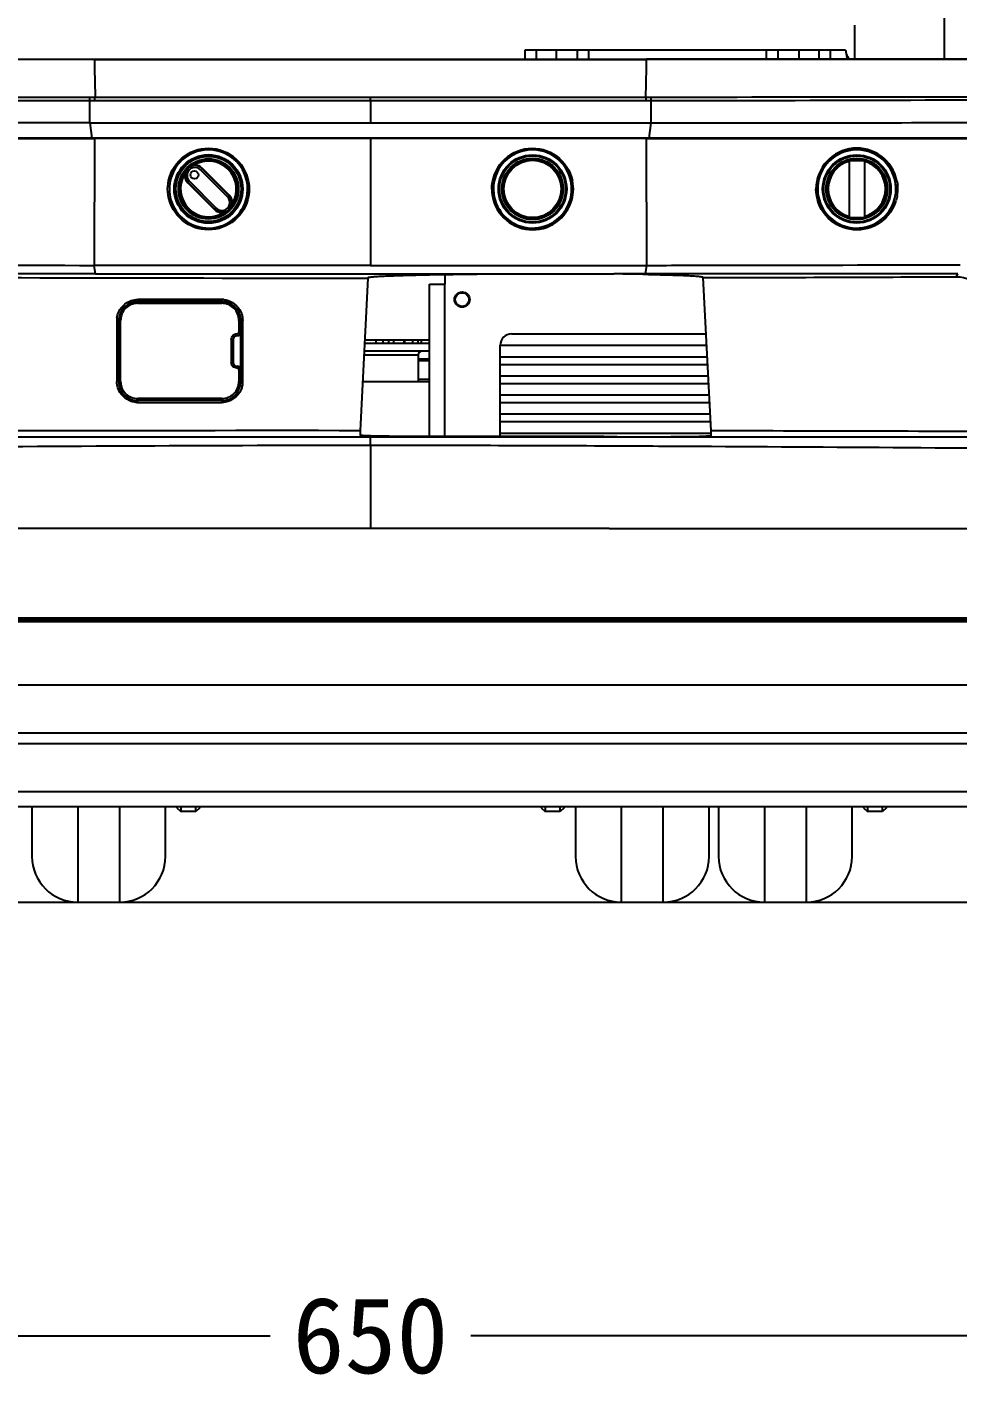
# Model space of a CAD drawing. Header units: millimetres. Extents: x 0 to 5940, y 0 to 4200.
# Drawn here: x 2614.7 to 2858.6, y 2844 to 3200.3 of the extents above; entities that cross this region are included whole.
import ezdxf

# ---------------------------------------------------------------- set-up
doc = ezdxf.new("R2010")
doc.units = ezdxf.units.MM
doc.header["$LTSCALE"] = 32.67
doc.header["$PDMODE"] = 3
doc.header["$PDSIZE"] = 8
doc.layers.get('0').update_dxf_attribs({"linetype": 'CONTINUOUS'})
doc.layers.get('Defpoints').update_dxf_attribs({"linetype": 'CONTINUOUS'})
doc.layers.add('00_COMPONENTS', color=7, linetype='CONTINUOUS')
doc.styles.get("Standard").update_dxf_attribs({"font": 'simfang.ttf'})
doc.dimstyles.get("Standard").update_dxf_attribs({"dimtxt": 3, "dimasz": 3, "dimexe": 2.5, "dimexo": 0.5, "dimtad": 1, "dimdsep": 46, "dimtxsty": 'Standard', "dimblk": '_FILLED', "dimblk1": '_FILLED', "dimblk2": '_FILLED', "dimcen": 0.09, "dimclrt": 3, "dimazin": 2, "dimtol": 1, "dimtp": 0.01, "dimtm": 0.01, "dimtfac": 1, "dimtofl": 0, "dimtmove": 0, "dimatfit": 3, "dimldrblk": '_FILLED', "dimfxl": 1, "dimtolj": 1, "dimarcsym": 0})

# ---------------------------------------------------------------- blocks, each defined once
blk = doc.blocks.new('_FILLED')
at = {"color": 0, "linetype": 'ByBlock'}
blk.add_solid([(0, 0), (-1, 0.167), (-1, -0.167)], dxfattribs=at)
blk = doc.blocks.new('*D2')
at = {"color": 4, "lineweight": -2, "transparency": 16777216}
for p, q in [((2379.88, 2973.34), (2379.88, 2854.65)), ((3029.48, 2973.34), (3029.48, 2854.65)), ((2399.88, 2857.15), (2678.34, 2857.15)), ((3009.48, 2857.15), (2731.02, 2857.15))]:
    blk.add_line(p, q, dxfattribs=at)
at = {"layer": 'Defpoints', "color": 0, "transparency": 16777216}
for p in [(2379.88, 2973.84), (3029.48, 2973.84), (3029.48, 2857.15)]:
    blk.add_point(p, dxfattribs=at)
at = {"color": 4, "lineweight": -2, "transparency": 16777216, "xscale": 20, "yscale": 20, "zscale": 20, "rotation": 180}
blk.add_blockref('_FILLED', (2379.88, 2857.15), dxfattribs=at)
at = {"color": 4, "lineweight": -2, "transparency": 16777216, "xscale": 20, "yscale": 20, "zscale": 20}
blk.add_blockref('_FILLED', (3029.48, 2857.15), dxfattribs=at)
at = {"color": 3, "transparency": 16777216, "insert": (2704.68, 2857.15), "char_height": 20, "width": 79.0476, "attachment_point": 5}
blk.add_mtext('\\A1;650', dxfattribs=at)
blk = doc.blocks.new('*D8')
at = {"color": 4, "lineweight": -2, "transparency": 16777216}
for p, q in [((2405.18, 3220.75), (3108.87, 3220.75)), ((3106.37, 3200.75), (3106.37, 3106.42)), ((3106.37, 2990.84), (3106.37, 3085.17)), ((2405.18, 2970.84), (3108.87, 2970.84))]:
    blk.add_line(p, q, dxfattribs=at)
at = {"layer": 'Defpoints', "color": 0, "transparency": 16777216}
for p in [(2404.68, 3220.75), (2404.68, 2970.84), (3106.37, 2970.84)]:
    blk.add_point(p, dxfattribs=at)
at = {"color": 4, "lineweight": -2, "transparency": 16777216, "xscale": 20, "yscale": 20, "zscale": 20}
for p, rotation in [((3106.37, 3220.75), 90), ((3106.37, 2970.84), 270)]:
    blk.add_blockref('_FILLED', p, dxfattribs=dict(at, rotation=rotation))
at = {"color": 3, "transparency": 16777216, "insert": (3106.37, 3095.79), "char_height": 20, "attachment_point": 5}
blk.add_mtext('\\A1;250', dxfattribs=at)

msp = doc.modelspace()

# ---------------------------------------------------------------- linework, layer by layer
at = {"color": 7}
for p, q in [((2396.78874, 3027.83622), (3012.57885, 3027.83622)), ((2393.18379, 2999.83622), (3016.18379, 2999.83622)), ((2966.7052, 2995.83622), (2442.66238, 2995.83622)), ((2615.93379, 2995.83622), (2615.93379, 2982.83625)), ((2650.93379, 2982.83649), (2650.93379, 2995.84015)), ((2653.93379, 2995.83622), (2653.93379, 2995.58631)), ((2653.93379, 2995.58622), (2654.93379, 2994.58622)), ((2654.93379, 2995.83622), (2654.93379, 2994.58622)), ((2658.93379, 2994.58622), (2654.93379, 2994.58622)), ((2658.93379, 2994.58622), (2658.93379, 2995.83622)), ((2659.93379, 2995.58622), (2658.93379, 2994.58622)), ((2659.93379, 2995.58628), (2659.93379, 2995.83622)), ((2749.43379, 2995.83622), (2749.43379, 2995.58631)), ((2749.43379, 2995.58622), (2750.43379, 2994.58622)), ((2750.43379, 2995.83622), (2750.43379, 2994.58622)), ((2754.43379, 2994.58622), (2750.43379, 2994.58622)), ((2754.43379, 2994.58622), (2754.43379, 2995.83622)), ((2755.43379, 2995.58622), (2754.43379, 2994.58622)), ((2755.43379, 2995.58628), (2755.43379, 2995.83622)), ((2758.43379, 2995.83622), (2758.43379, 2982.83625)), ((2793.43379, 2982.83649), (2793.43379, 2995.83622)), ((2795.93379, 2995.83622), (2795.93379, 2982.83625)), ((2830.93379, 2982.83649), (2830.93379, 2995.83622)), ((2833.93379, 2995.83622), (2833.93379, 2995.58631)), ((2833.93379, 2995.58622), (2834.93379, 2994.58622)), ((2834.93379, 2995.83622), (2834.93379, 2994.58622)), ((2838.93379, 2994.58622), (2834.93379, 2994.58622)), ((2838.93379, 2994.58622), (2838.93379, 2995.83622)), ((2839.93379, 2995.58622), (2838.93379, 2994.58622)), ((2839.93379, 2995.58628), (2839.93379, 2995.83622)), ((2627.93379, 2970.83622), (2638.93379, 2970.83622)), ((2770.43379, 2970.83622), (2781.43379, 2970.83622)), ((2807.93379, 2970.83622), (2818.93379, 2970.83622))]:
    msp.add_line(p, q, dxfattribs=at)
at = {"color": 4}
for p, q in [((2387.71416, 3015.20464), (3021.65343, 3015.20464)), ((2387.71416, 3012.4678), (3021.65343, 3012.4678)), ((2627.93379, 2995.83622), (2627.93379, 2970.83622)), ((2638.93379, 2970.83622), (2638.93379, 2995.83622)), ((2770.43379, 2995.83622), (2770.43379, 2970.83622)), ((2781.43379, 2970.83622), (2781.43379, 2995.83622)), ((2807.93379, 2995.83622), (2807.93379, 2970.83622)), ((2818.93379, 2970.83622), (2818.93379, 2995.83622))]:
    msp.add_line(p, q, dxfattribs=at)
at = {"color": 7}
for centre, start, end in [((2627.93379, 2982.83622), 180, 270), ((2638.93379, 2982.83622), 270, 0), ((2770.43379, 2982.83622), 180, 270), ((2781.43379, 2982.83622), 270, 0), ((2807.93379, 2982.83622), 180, 270), ((2818.93379, 2982.83622), 270, 0)]:
    msp.add_arc(centre, 12, start, end, dxfattribs=at)
at = {"layer": '00_COMPONENTS', "color": 40}
msp.add_line((2855.11153, 3191.83582), (2855.11153, 3203.75153), dxfattribs=at)
at = {"layer": '00_COMPONENTS', "color": 7}
for p, q in [((2831.68379, 3191.83582), (2831.68379, 3200.75153)), ((2398.47083, 3191.83582), (2632.35741, 3191.83582)), ((2745.18379, 3194.33622), (2829.18379, 3194.33622)), ((2745.18379, 3191.83582), (2745.18379, 3194.33622)), ((2758.86399, 3194.33622), (2758.86399, 3191.83582)), ((3011.03301, 3191.83614), (2777.01011, 3191.83582)), ((2811.5036, 3191.83582), (2811.5036, 3194.33622)), ((2825.18379, 3194.33622), (2825.18379, 3191.83582)), ((2829.18379, 3194.33622), (2829.65801, 3191.83582)), ((2631.11183, 3175.14825), (2704.68392, 3175.14631)), ((2704.68393, 3175.14632), (2778.25602, 3175.14826)), ((2632.33591, 3171.09854), (2704.68392, 3171.12008)), ((2704.68406, 3171.12006), (2777.03213, 3171.09851)), ((2777.03213, 3171.09851), (2777.30396, 3171.09841)), ((2801.97364, 3171.16998), (2777.76314, 3171.17644)), ((2802.49051, 3171.16981), (2801.97368, 3171.16995)), ((2824.21675, 3171.16073), (2802.49029, 3171.16981)), ((2839.54792, 3171.15147), (2824.21675, 3171.16073)), ((2847.10068, 3171.14587), (2839.54792, 3171.15147)), ((2869.83737, 3171.12418), (2847.10068, 3171.14587)), ((2660.58254, 3163.27674), (2667.65364, 3156.2057)), ((2830.15866, 3165.33203), (2830.1586, 3150.33203)), ((2830.15866, 3165.33203), (2834.15866, 3165.33201)), ((2834.15866, 3165.33201), (2834.1586, 3150.33201)), ((2663.83528, 3152.38731), (2656.76418, 3159.45835)), ((2830.1586, 3150.33203), (2834.1586, 3150.33201)), ((2632.59648, 3135.55423), (2550.72765, 3135.54867)), ((2704.6838, 3137.80497), (2632.26245, 3137.8066)), ((2632.59648, 3135.55423), (2716.58447, 3135.55386)), ((2704.68403, 3137.80506), (2777.10537, 3137.80695)), ((2716.58447, 3135.55386), (2734.90251, 3135.55301)), ((2724.18379, 3135.41283), (2724.18379, 3132.83622)), ((2734.90251, 3135.55301), (2768.50887, 3135.55312)), ((2780.83295, 3135.554), (2768.50887, 3135.55312)), ((2777.5463, 3135.4202), (2778.41557, 3135.40357)), ((2778.41557, 3135.40357), (2779.25929, 3135.3864)), ((2858.64019, 3135.54867), (2780.83295, 3135.554)), ((2704.02526, 3134.47073), (2701.93357, 3094.46005)), ((2704.04836, 3134.60664), (2704.02526, 3134.47073)), ((2720.18379, 3132.83622), (2724.18379, 3132.83622)), ((2720.18379, 3092.96259), (2720.18379, 3132.83622)), ((2791.81918, 3134.57948), (2791.79547, 3134.72643)), ((2791.81912, 3134.58046), (2793.91976, 3094.39848)), ((2665.68377, 3128.33622), (2643.68377, 3128.33622)), ((2638.68377, 3123.33622), (2638.68377, 3107.33622)), ((2670.68377, 3107.33622), (2670.68377, 3123.33622)), ((2668.68377, 3118.33622), (2668.68377, 3112.33622)), ((2720.18379, 3117.28622), (2703.12688, 3117.28622)), ((2703.17916, 3118.28622), (2720.18379, 3118.28622)), ((2706.15391, 3117.28622), (2706.15391, 3118.28622)), ((2710.75927, 3117.28622), (2710.75927, 3118.28622)), ((2713.53683, 3117.28622), (2713.53683, 3118.28622)), ((2718.01952, 3117.28622), (2718.01952, 3118.28622)), ((2741.68379, 3119.83622), (2792.58992, 3119.83622)), ((2720.18379, 3115.28622), (2703.02233, 3115.28622)), ((2717.18379, 3114.28622), (2717.18379, 3107.33622)), ((2738.68379, 3116.83622), (2792.74676, 3116.83622)), ((2738.68379, 3092.94374), (2738.68379, 3116.83622)), ((2738.68379, 3113.83622), (2792.90359, 3113.83622)), ((2717.18379, 3113.33622), (2720.18379, 3113.33622)), ((2717.18379, 3112.83622), (2720.18379, 3112.83622)), ((2738.68379, 3111.83622), (2793.00815, 3111.83622)), ((2702.60672, 3107.33622), (2720.18379, 3107.33622)), ((2720.18379, 3107.83622), (2717.18379, 3107.83622)), ((2738.68379, 3108.83622), (2793.16498, 3108.83622)), ((2738.68379, 3106.83622), (2793.26954, 3106.83622)), ((2738.68379, 3103.83622), (2793.42637, 3103.83622)), ((2665.68377, 3102.33622), (2643.68377, 3102.33622)), ((2738.68379, 3101.83622), (2793.53093, 3101.83622)), ((2738.68379, 3098.83622), (2793.68776, 3098.83622)), ((2738.68379, 3096.83622), (2793.79232, 3096.83622)), ((2701.93357, 3094.46005), (2701.96566, 3093.28728)), ((2738.68379, 3093.83622), (2793.90706, 3093.83622)), ((2769.36611, 3092.807), (2783.39906, 3092.81028)), ((2783.39906, 3092.81028), (2793.89902, 3092.81314)), ((2793.91976, 3094.39848), (2793.8922, 3093.13945)), ((2704.68392, 3090.5753), (2701.80781, 3090.57407)), ((2767.23431, 3068.84097), (2459.80801, 3068.84292)), ((2673.14883, 3068.84237), (2620.49153, 3068.84032)), ((2767.23431, 3068.84097), (2949.55995, 3068.84296)), ((2767.23431, 3068.84097), (2869.89406, 3068.83592)), ((3027.91361, 3044.83622), (2381.45398, 3044.83622)), ((2673.33294, 3045.33376), (2383.34093, 3045.33432)), ((2673.04569, 3045.33376), (2673.33294, 3044.83622)), ((3024.85444, 3045.33433), (2673.33294, 3045.33376)), ((2711.91343, 3045.33376), (2712.10628, 3044.83622)), ((2724.68379, 3045.33376), (2724.68379, 3044.83622)), ((2760.18379, 3044.83622), (2760.18379, 3045.33377)), ((2790.18379, 3045.33379), (2790.18379, 3044.83622)), ((2808.18351, 3044.83622), (2808.18351, 3045.3338)), ((2828.18351, 3045.33381), (2828.18351, 3044.83622)), ((3014.27635, 2995.83622), (2395.09124, 2995.83622))]:
    msp.add_line(p, q, dxfattribs=at)
at = {"layer": '00_COMPONENTS', "color": 4}
for p, q in [((2632.3373, 3191.8108), (2604.94567, 3191.80695)), ((2632.33849, 3191.81282), (2777.0291, 3191.81282)), ((2632.35741, 3191.83582), (2777.01011, 3191.83582)), ((2748.18379, 3191.83582), (2748.18379, 3194.33622)), ((2753.36399, 3194.33622), (2753.36399, 3191.83582)), ((2761.86399, 3194.33622), (2761.86399, 3191.83582)), ((2805.87082, 3191.80665), (2777.03025, 3191.81076)), ((2808.5036, 3191.83582), (2808.5036, 3194.33622)), ((2936.18379, 3191.76199), (2811.15373, 3191.80571)), ((2817.0036, 3194.33622), (2817.0036, 3191.83582)), ((2822.18379, 3194.33622), (2822.18379, 3191.83582)), ((2632.51388, 3181.84), (2631.19841, 3181.84024)), ((2704.68393, 3180.91414), (2704.68387, 3181.82828)), ((2778.16945, 3181.84024), (2776.85361, 3181.83999)), ((2631.1104, 3175.14224), (2631.12628, 3180.93398)), ((2704.68393, 3180.91409), (2631.12479, 3180.93398)), ((2778.24306, 3180.93398), (2704.68392, 3180.91315)), ((2704.68392, 3180.91315), (2704.68393, 3175.14632)), ((2778.25602, 3175.14826), (2778.24306, 3180.93367)), ((2631.11175, 3175.14165), (2631.60551, 3171.17639)), ((2777.76273, 3171.17641), (2778.25623, 3175.14351)), ((2632.33561, 3171.09859), (2632.26246, 3137.80653)), ((2704.68406, 3171.12003), (2704.68403, 3137.80506)), ((2777.10537, 3137.80695), (2777.03223, 3171.09859)), ((2660.15118, 3162.84537), (2660.58254, 3163.27674)), ((2652.18033, 3159.95097), (2652.16364, 3159.95449)), ((2656.76418, 3159.45835), (2657.19555, 3159.88971)), ((2657.19558, 3159.88968), (2664.26655, 3152.81877)), ((2667.22228, 3155.77433), (2660.15118, 3162.84537)), ((2667.57578, 3156.12783), (2660.50468, 3163.19887)), ((2757.2039, 3159.95449), (2757.18722, 3159.95097)), ((2842.19153, 3159.95188), (2842.18722, 3159.95097)), ((2656.84205, 3159.53621), (2663.91315, 3152.46517)), ((2667.65364, 3156.2057), (2667.22228, 3155.77433)), ((2652.57135, 3154.31963), (2652.57854, 3154.32225)), ((2664.26664, 3152.81867), (2663.83528, 3152.38731)), ((2756.789, 3154.32225), (2756.79619, 3154.31963)), ((2841.789, 3154.32225), (2841.79184, 3154.32122)), ((2632.59653, 3135.55403), (2632.26241, 3137.80668)), ((2776.77131, 3135.55403), (2777.10532, 3137.80686)), ((2858.26881, 3134.81695), (2858.64019, 3135.54867)), ((2724.18379, 3092.95955), (2724.18379, 3132.83622)), ((2643.68062, 3127.86279), (2665.68735, 3127.86279)), ((2643.68377, 3127.86279), (2643.68377, 3128.86279)), ((2665.68377, 3128.86279), (2643.68377, 3128.86279)), ((2665.68377, 3128.86279), (2665.68377, 3127.86279)), ((2638.18377, 3123.36279), (2638.18377, 3107.36279)), ((2639.18377, 3107.36593), (2639.18377, 3123.35914)), ((2670.18377, 3123.35966), (2670.18377, 3120.36279)), ((2671.18377, 3107.36279), (2671.18377, 3123.36279)), ((2668.18377, 3118.36229), (2668.18377, 3112.3633)), ((2669.68377, 3119.33622), (2669.68377, 3119.86289)), ((2706.18379, 3117.28622), (2706.18379, 3118.28622)), ((2707.92392, 3118.28622), (2707.92392, 3117.28622)), ((2709.4229, 3118.28622), (2709.4229, 3117.28622)), ((2713.63803, 3117.28622), (2713.63803, 3118.28622)), ((2715.68235, 3118.28622), (2715.68235, 3117.28622)), ((2717.07918, 3118.28622), (2717.07918, 3117.28622)), ((2717.18379, 3114.28622), (2702.97005, 3114.28622)), ((2669.68377, 3111.33622), (2669.68377, 3110.86283)), ((2670.18377, 3110.36268), (2670.18377, 3107.36645)), ((2665.68694, 3102.86279), (2643.6802, 3102.86279)), ((2643.68377, 3101.86279), (2643.68377, 3102.86279)), ((2665.68377, 3102.86279), (2665.68377, 3101.86279)), ((2643.68377, 3101.86279), (2665.68377, 3101.86279)), ((2704.68294, 3090.57732), (2704.68392, 3092.79978)), ((2704.68325, 3092.79974), (2704.68606, 3093.07221)), ((2704.68394, 3090.57497), (2704.68393, 3068.85626)), ((3028.41343, 3044.34931), (2380.95415, 3044.34931)), ((2692.3778, 3044.83622), (2692.27686, 3045.33376)), ((2696.4023, 3044.83622), (2696.30143, 3045.33376)), ((2696.4023, 3044.83622), (2696.30144, 3045.33376)), ((2708.75682, 3045.33376), (2708.94967, 3044.83622)), ((2808.68351, 3044.83622), (2808.68351, 3045.3338)), ((2827.68351, 3045.33381), (2827.68351, 3044.83622))]:
    msp.add_line(p, q, dxfattribs=at)
for points in [[(2632.33624, 3191.80697), (2648.56731, 3191.81066), (2664.76949, 3191.81295), (2680.9401, 3191.81429)], [(2680.9401, 3191.81429), (2729.23024, 3191.81529), (2745.1993, 3191.81437), (2761.09805, 3191.81254), (2777.03047, 3191.80932)], [(2868.24816, 3191.7901), (2863.92251, 3191.79167), (2859.72645, 3191.79313), (2855.163, 3191.79462), (2850.0134, 3191.79622), (2844.49807, 3191.79786), (2838.78153, 3191.79944), (2832.96335, 3191.80096), (2826.9483, 3191.80242), (2805.87006, 3191.8067)]]:
    msp.add_lwpolyline(points, dxfattribs=at)
at = {"layer": '00_COMPONENTS', "color": 7}
for points in [[(2620.49153, 3068.84032), (2603.55913, 3068.83896), (2587.24589, 3068.83719), (2571.32691, 3068.83641), (2555.26548, 3068.83642), (2538.69841, 3068.83671), (2521.9889, 3068.83682), (2505.68982, 3068.83663), (2489.98546, 3068.83706), (2474.69152, 3068.83892), (2459.80801, 3068.84292)], [(2767.23431, 3068.84097), (2747.61323, 3068.84335), (2728.38503, 3068.84371), (2709.54971, 3068.84289), (2673.14883, 3068.84237)]]:
    msp.add_lwpolyline(points, dxfattribs=at)
for centre, radius in [((2662.20891, 3157.83202), 9), ((2662.20891, 3157.83202), 8.85), ((2662.20891, 3157.83202), 8.53844), ((2662.20891, 3157.83202), 7.9), ((2662.20891, 3157.83202), 7.7), ((2747.15863, 3157.83202), 8.95), ((2747.15863, 3157.83202), 8.8732), ((2747.15863, 3157.83202), 8.66756), ((2747.15863, 3157.83202), 8.05), ((2747.15863, 3157.83202), 7.85), ((2747.15863, 3157.83202), 7.75), ((2747.15863, 3157.83202), 7.71684), ((2747.15863, 3157.83202), 7.51332), ((2832.15863, 3157.83202), 8.95), ((2832.15863, 3157.83202), 8.8732), ((2832.15863, 3157.83202), 8.66756), ((2832.15863, 3157.83202), 8.05), ((2832.15863, 3157.83202), 7.85), ((2658.53194, 3161.50896), 1.05), ((2728.68379, 3128.83622), 2.00006), ((2728.68379, 3128.83622), 1.89999), ((2728.68379, 3128.83622), 1.8)]:
    msp.add_circle(centre, radius, dxfattribs=at)
for centre, radius, start, end in [((2827.23379, 3191.03622), 3, 15.4645708, 43.2112921), ((2662.20891, 3157.83202), 10.25, 200.0241592, 168.069406), ((2747.15863, 3157.83202), 10.25, 11.9305938, 339.975841), ((2832.15863, 3157.83202), 10.25, 11.9305937, 339.9758415), ((2658.67336, 3161.36754), 2.7, 45.0002306, 225.0002305), ((2832.15863, 3157.83202), 7.75, 104.9327339, 255.0668112), ((2832.15863, 3157.83202), 7.71684, 105.0251512, 254.9743877), ((2832.15863, 3157.83202), 7.51332, 105.4431881, 254.5561988), ((2832.15863, 3157.83202), 7.75, 75.4625144, 104.5375671), ((2832.15863, 3157.83202), 7.71684, 76.3874297, 103.6121092), ((2832.15863, 3157.83202), 7.51332, 86.7631497, 93.2321564), ((2832.15863, 3157.83202), 7.75, 284.9327219, 75.0668232), ((2832.15863, 3157.83202), 7.71684, 285.0251406, 74.9743983), ((2832.15863, 3157.83202), 7.51332, 285.4431773, 74.5562096), ((2665.74446, 3154.2965), 2.7, 225.0002307, 45.0002305), ((2832.95044, 3157.77901), 9.47811, 348.877941, 353.863563), ((2833.00219, 3157.77832), 9.42659, 353.8340885, 3.4341768), ((2832.15863, 3157.83202), 7.75, 255.4625144, 284.5375671), ((2832.15863, 3157.83202), 7.71684, 256.3874297, 283.6121092), ((2832.15863, 3157.83202), 7.51332, 266.7631497, 273.2321564), ((2695.65886, 33645.60529), 30511.13361, 269.728497489, 270.01571116), ((2758.83077, 2096.45152), 1039.13778, 89.06802165, 89.34090355), ((2762.12388, 2303.23891), 832.32419, 88.93828629, 89.06314792), ((2732.73362, 29098.01501), 25963.50178, 270.130388928, 270.277037019), ((2643.68377, 3123.33622), 5, 90, 174.4372419), ((2665.68377, 3123.33622), 5, 5.5630302, 90), ((2643.68377, 3123.33622), 5, 174.4372419, 179.9999987), ((2665.68377, 3123.33622), 5, 0, 5.5630302), ((2669.68377, 3118.33622), 1, 89.999999, 180), ((2669.68377, 3120.33622), 1, 270.0000011, 0), ((2741.68379, 3116.83622), 3, 90, 180), ((2718.18379, 3114.28622), 1, 90, 180), ((2669.68377, 3112.33622), 1, 179.999998, 269.9999999), ((2669.68377, 3110.33622), 1, 0, 90.0000001), ((2643.68377, 3107.33622), 5, 180, 185.5630295), ((2643.68377, 3107.33622), 5, 185.5630295, 264.4510803), ((2665.68377, 3107.33622), 5, 270.0000021, 0), ((2643.68377, 3107.33622), 5, 264.4510803, 269.9999995), ((2678.00638, -33268.47988), 36362.94235, 89.962299235, 90.23577386), ((2705.42931, -20400.7739), 23493.74081, 89.844072278, 89.98284599), ((2763.5632, -22997.80887), 26092.225, 89.74212983, 89.933340169), ((2727.18379, 3045.83622), 2, 194.5547542, 210.0017579), ((2728.68379, 3046.83622), 2.00006, 228.8368278, 311.1631926), ((2728.68379, 3046.83622), 1.89999, 232.2857394, 307.7142798), ((2728.68379, 3046.83622), 1.8, 236.7669428, 303.2330774), ((2833.68379, 3046.83622), 3.75, 203.6396093, 212.2570053), ((2835.68293, 3045.83622), 1, 270, 330)]:
    msp.add_arc(centre, radius, start, end, dxfattribs=at)
at = {"layer": '00_COMPONENTS', "color": 4}
for centre, radius, start, end in [((2662.22871, 3157.85733), 10.27871, 122.9951453, 128.8349181), ((2658.67336, 3161.36754), 2.58988, 45.0002306, 225.0002306), ((2658.67336, 3161.36754), 2.08997, 45.0003902, 225.0013732), ((2662.20891, 3157.83202), 7.30004, 328.4428109, 121.5577134), ((2747.12057, 3157.82955), 10.31187, 51.1651262, 56.9992469), ((2662.20891, 3157.83202), 7.30001, 148.4430729, 301.5576077), ((2833.1041, 3157.76754), 9.81708, 350.2129391, 1.6249836), ((2832.62732, 3157.74904), 10.2942, 1.6526502, 5.3104502), ((2665.74446, 3154.2965), 2.58988, 225.0002306, 45.0002305), ((2665.74446, 3154.2965), 2.08996, 224.9964736, 45.0002303), ((2830.5717, 3158.42597), 12.43608, 340.007058, 343.1154095), ((2662.25622, 3157.81773), 10.24461, 303.3234196, 306.5293959), ((2747.14128, 3157.86122), 10.29714, 233.3898929, 236.6516631), ((2665.61765, 3122.8431), 6.02006, 83.7448598, 89.3706923), ((2644.21544, 3123.2955), 6.03204, 173.7381094, 179.3607484), ((2665.15217, 3107.43009), 6.03198, 353.738107, 359.360783), ((2643.74989, 3107.88249), 6.02006, 263.7448592, 269.3706906)]:
    msp.add_arc(centre, radius, start, end, dxfattribs=at)
for points, knots in [([(2632.33727, 3191.80705), (2632.33592, 3191.5446), (2632.33463, 3190.34674), (2632.34875, 3189.14891), (2632.36376, 3188.21363)], [0, 0, 0, 0, 0.2191049, 1, 1, 1, 1]), ([(2632.35737, 3191.83582), (2632.35305, 3191.83569), (2632.34301, 3191.82551), (2632.33897, 3191.81444), (2632.33624, 3191.80697)], [0, 0, 0, 0, 0.351777671, 1, 1, 1, 1]), ([(2777.01022, 3191.83582), (2777.01417, 3191.83582), (2777.02368, 3191.82729), (2777.02758, 3191.81734), (2777.03017, 3191.81076)], [0, 0, 0, 0, 0.357985131, 1, 1, 1, 1]), ([(2777.01819, 3189.23465), (2777.02103, 3189.46985), (2777.03002, 3190.32805), (2777.03342, 3191.18632), (2777.03017, 3191.80935)], [0, 0, 0, 0, 0.274062901, 1, 1, 1, 1]), ([(2632.36376, 3188.21363), (2632.37136, 3187.74005), (2632.41063, 3185.6152), (2632.46679, 3183.4907), (2632.51377, 3181.8398)], [0, 0, 0, 0, 0.222869086, 1, 1, 1, 1]), ([(2776.85368, 3181.8397), (2776.87371, 3182.53715), (2776.94128, 3185.00182), (2776.99686, 3187.46691), (2777.01819, 3189.23465)], [0, 0, 0, 0, 0.28298664, 1, 1, 1, 1]), ([(2631.12628, 3180.93398), (2617.62809, 3180.93981), (2563.02609, 3180.97617), (2508.42486, 3181.30132), (2467.32133, 3181.44042)], [0, 0, 0, 0, 0.247210657, 1, 1, 1, 1]), ([(2631.19861, 3181.84029), (2617.7144, 3181.84401), (2563.14715, 3181.86715), (2508.58012, 3182.0466), (2467.49712, 3182.10016)], [0, 0, 0, 0, 0.247111848, 1, 1, 1, 1]), ([(2631.1248, 3180.93398), (2631.12483, 3181.02683), (2631.13352, 3181.32924), (2631.14321, 3181.63716), (2631.19859, 3181.84023)], [0, 0, 0, 0, 0.306103995, 1, 1, 1, 1]), ([(2632.44152, 3180.93341), (2632.44154, 3181.02669), (2632.44948, 3181.3292), (2632.45953, 3181.63699), (2632.51389, 3181.83995)], [0, 0, 0, 0, 0.30745421, 1, 1, 1, 1]), ([(2704.68387, 3181.82828), (2686.62456, 3181.82792), (2662.5679, 3181.83074), (2638.51124, 3181.8388), (2632.51389, 3181.83996)], [0, 0, 0, 0, 0.750699209, 1, 1, 1, 1]), ([(2776.85364, 3181.83984), (2770.85577, 3181.83878), (2746.79918, 3181.83135), (2722.74259, 3181.8275), (2704.68387, 3181.82816)], [0, 0, 0, 0, 0.249323505, 1, 1, 1, 1]), ([(2776.92598, 3180.93341), (2776.92595, 3181.02631), (2776.91743, 3181.3288), (2776.90807, 3181.63663), (2776.85362, 3181.83994)], [0, 0, 0, 0, 0.306236212, 1, 1, 1, 1]), ([(2941.87111, 3182.1002), (2927.59451, 3182.08162), (2873.02735, 3181.9545), (2818.46011, 3181.85144), (2778.16942, 3181.84034)], [0, 0, 0, 0, 0.261633063, 1, 1, 1, 1]), ([(2942.04647, 3181.44042), (2927.76775, 3181.39206), (2873.16649, 3181.12679), (2818.56468, 3180.9514), (2778.24157, 3180.93398)], [0, 0, 0, 0, 0.26150736, 1, 1, 1, 1]), ([(2651.73222, 3160.01174), (2652.27967, 3162.50593), (2655.28728, 3167.28688), (2663.3865, 3169.44613), (2670.89699, 3165.68857), (2672.87256, 3160.36915), (2672.89273, 3157.80543)], [0, 0, 0, 0, 0.249495553, 0.499081485, 0.749504187, 1, 1, 1, 1]), ([(2667.8275, 3166.48098), (2666.19416, 3167.54042), (2662.22771, 3168.73436), (2658.26291, 3167.53743), (2656.63125, 3166.47825)], [0, 0, 0, 0, 0.500200116, 1, 1, 1, 1]), ([(2736.4748, 3157.80546), (2736.49562, 3160.36938), (2738.46934, 3165.68962), (2745.98153, 3169.44607), (2754.07977, 3167.2859), (2757.08747, 3162.50569), (2757.63533, 3160.01176)], [0, 0, 0, 0, 0.250515614, 0.500941967, 0.750520734, 1, 1, 1, 1]), ([(2752.73693, 3166.47773), (2751.10581, 3167.537), (2747.14044, 3168.73489), (2743.17383, 3167.53987), (2741.53938, 3166.48043)], [0, 0, 0, 0, 0.499629125, 1, 1, 1, 1]), ([(2842.67575, 3160.02438), (2842.154, 3162.53791), (2839.09665, 3167.30263), (2831.03961, 3169.45977), (2823.51154, 3165.76057), (2821.45678, 3160.40895), (2821.4637, 3157.81461)], [0, 0, 0, 0, 0.250319071, 0.497427175, 0.747024904, 1, 1, 1, 1]), ([(2837.74575, 3166.47168), (2836.11642, 3167.53919), (2832.1488, 3168.7579), (2828.16738, 3167.57918), (2826.52357, 3166.52414)], [0, 0, 0, 0, 0.499311239, 1, 1, 1, 1]), ([(2672.51689, 3157.83204), (2672.51996, 3159.52329), (2671.66258, 3162.96354), (2669.24768, 3165.5598), (2667.8275, 3166.48098)], [0, 0, 0, 0, 0.499774912, 1, 1, 1, 1]), ([(2741.53938, 3166.48043), (2740.11965, 3165.56018), (2737.70494, 3162.96395), (2736.84757, 3159.52393), (2736.85064, 3157.83203)], [0, 0, 0, 0, 0.499999378, 1, 1, 1, 1]), ([(2826.52357, 3166.52414), (2825.08952, 3165.60373), (2822.64872, 3162.99735), (2821.7803, 3159.53447), (2821.78237, 3157.83203)], [0, 0, 0, 0, 0.500230117, 1, 1, 1, 1]), ([(2651.73221, 3160.01174), (2651.8302, 3159.99054), (2651.94707, 3159.99919), (2652.1415, 3159.91513), (2652.16364, 3159.95449)], [0, 0, 0, 0, 0.68943661, 1, 1, 1, 1]), ([(2757.2039, 3159.95452), (2757.22604, 3159.91516), (2757.42047, 3159.99921), (2757.53734, 3159.99056), (2757.63533, 3160.01176)], [0, 0, 0, 0, 0.310565052, 1, 1, 1, 1]), ([(2842.19154, 3159.95189), (2842.2186, 3159.90733), (2842.43411, 3160.0101), (2842.56714, 3159.99972), (2842.67575, 3160.02438)], [0, 0, 0, 0, 0.318809054, 1, 1, 1, 1]), ([(2672.89273, 3157.80543), (2672.86412, 3155.37251), (2671.08893, 3150.35018), (2664.22669, 3146.42353), (2656.42033, 3147.74439), (2653.01409, 3151.86772), (2652.15577, 3154.15363)], [0, 0, 0, 0, 0.249767491, 0.499232256, 0.749343583, 1, 1, 1, 1]), ([(2668.35417, 3149.58566), (2669.62454, 3150.52676), (2671.75576, 3153.04067), (2672.51403, 3156.24848), (2672.51691, 3157.83201)], [0, 0, 0, 0, 0.499596335, 1, 1, 1, 1]), ([(2672.89273, 3157.80544), (2672.80485, 3157.80594), (2672.70547, 3157.83574), (2672.53073, 3157.79671), (2672.51691, 3157.83202)], [0, 0, 0, 0, 0.698583076, 1, 1, 1, 1]), ([(2736.85062, 3157.83204), (2736.8368, 3157.79673), (2736.66206, 3157.83576), (2736.56268, 3157.80596), (2736.4748, 3157.80546)], [0, 0, 0, 0, 0.30141725, 1, 1, 1, 1]), ([(2736.4748, 3157.80546), (2736.47973, 3155.37281), (2738.2886, 3150.35099), (2745.13842, 3146.42335), (2752.94271, 3147.74616), (2756.36395, 3151.86367), (2757.21179, 3154.15363)], [0, 0, 0, 0, 0.249724967, 0.499217593, 0.74932776, 1, 1, 1, 1]), ([(2736.85062, 3157.83201), (2736.8535, 3156.25199), (2737.60834, 3153.04969), (2739.73278, 3150.5374), (2741.00041, 3149.59558)], [0, 0, 0, 0, 0.500127533, 1, 1, 1, 1]), ([(2821.78236, 3157.83202), (2821.7666, 3157.80507), (2821.62748, 3157.84116), (2821.53894, 3157.8154), (2821.46369, 3157.81461)], [0, 0, 0, 0, 0.293240372, 1, 1, 1, 1]), ([(2842.25826, 3154.17404), (2841.40644, 3151.86855), (2837.98461, 3147.73638), (2830.18356, 3146.40276), (2823.29416, 3150.30125), (2821.47651, 3155.35535), (2821.4637, 3157.8146)], [0, 0, 0, 0, 0.251442389, 0.499884274, 0.748408291, 1, 1, 1, 1]), ([(2821.78236, 3157.83202), (2821.78429, 3156.25549), (2822.53196, 3153.05851), (2824.64166, 3150.54241), (2825.903, 3149.59495)], [0, 0, 0, 0, 0.499838192, 1, 1, 1, 1]), ([(2652.15576, 3154.15364), (2652.25263, 3154.18859), (2652.36241, 3154.26519), (2652.55759, 3154.27548), (2652.57135, 3154.31964)], [0, 0, 0, 0, 0.690089556, 1, 1, 1, 1]), ([(2756.79619, 3154.31963), (2756.80996, 3154.27548), (2757.00514, 3154.26518), (2757.11491, 3154.18859), (2757.21178, 3154.15364)], [0, 0, 0, 0, 0.309910395, 1, 1, 1, 1]), ([(2841.79183, 3154.32121), (2841.82888, 3154.35749), (2842.01616, 3154.22186), (2842.15407, 3154.2133), (2842.25826, 3154.17403)], [0, 0, 0, 0, 0.317728416, 1, 1, 1, 1]), ([(2656.61304, 3149.23622), (2658.25342, 3148.16575), (2662.25096, 3146.95789), (2666.24486, 3148.17961), (2667.88424, 3149.25751)], [0, 0, 0, 0, 0.499587341, 1, 1, 1, 1]), ([(2741.48065, 3149.25957), (2743.11958, 3148.18098), (2747.11424, 3146.95743), (2751.11387, 3148.16493), (2752.75504, 3149.2365)], [0, 0, 0, 0, 0.500250992, 1, 1, 1, 1]), ([(2825.903, 3149.59495), (2827.56441, 3148.34698), (2831.75692, 3146.84984), (2836.0319, 3148.08376), (2837.76169, 3149.22075)], [0, 0, 0, 0, 0.500953032, 1, 1, 1, 1]), ([(2643.68062, 3127.86279), (2643.09494, 3127.86174), (2641.91124, 3127.62666), (2640.41616, 3126.62359), (2639.41518, 3125.12727), (2639.18457, 3123.94407), (2639.18377, 3123.35914)], [0, 0, 0, 0, 0.250157637, 0.500225157, 0.750157043, 1, 1, 1, 1]), ([(2670.18377, 3123.35966), (2670.18305, 3123.94452), (2669.95229, 3125.12758), (2668.95143, 3126.62369), (2667.45652, 3127.62662), (2666.27296, 3127.86181), (2665.68735, 3127.86279)], [0, 0, 0, 0, 0.249842433, 0.499774748, 0.749842694, 1, 1, 1, 1]), ([(2638.18377, 3123.36279), (2638.30162, 3123.36279), (2638.41112, 3123.31693), (2638.68377, 3123.38547), (2638.68377, 3123.33622)], [0, 0, 0, 0, 0.705243142, 1, 1, 1, 1]), ([(2638.68377, 3123.33622), (2638.68377, 3123.33987), (2638.70241, 3123.34273), (2638.72573, 3123.34775), (2638.77422, 3123.35153), (2638.86287, 3123.35734), (2639.00248, 3123.36156), (2639.12, 3123.36279), (2639.18377, 3123.36279)], [0, 0, 0, 0, 0.021817597, 0.079343094, 0.1719358, 0.295998116, 0.619065465, 1, 1, 1, 1]), ([(2670.18377, 3123.36279), (2670.24754, 3123.36279), (2670.36507, 3123.36156), (2670.50468, 3123.35734), (2670.59333, 3123.35153), (2670.64181, 3123.34775), (2670.66514, 3123.34273), (2670.68377, 3123.33987), (2670.68377, 3123.33622)], [0, 0, 0, 0, 0.380934523, 0.704001866, 0.828064185, 0.920656896, 0.978182398, 1, 1, 1, 1]), ([(2670.68377, 3123.33622), (2670.68377, 3123.38547), (2670.95643, 3123.31693), (2671.06593, 3123.36279), (2671.18377, 3123.36279)], [0, 0, 0, 0, 0.294756813, 1, 1, 1, 1]), ([(2668.18374, 3118.36229), (2668.18361, 3118.7448), (2668.50391, 3119.54179), (2669.30086, 3119.86283), (2669.68377, 3119.86283)], [0, 0, 0, 0, 0.499735165, 1, 1, 1, 1]), ([(2668.18377, 3118.36279), (2668.24754, 3118.36279), (2668.36507, 3118.36156), (2668.50468, 3118.35734), (2668.59333, 3118.35153), (2668.64181, 3118.34775), (2668.66514, 3118.34273), (2668.68377, 3118.33987), (2668.68377, 3118.33622)], [0, 0, 0, 0, 0.380934142, 0.704001288, 0.828063623, 0.920656441, 0.978182143, 1, 1, 1, 1]), ([(2669.68377, 3119.86279), (2669.81134, 3119.86279), (2670.07692, 3119.96971), (2670.18377, 3120.23528), (2670.18377, 3120.36279)], [0, 0, 0, 0, 0.500100685, 1, 1, 1, 1]), ([(2670.68377, 3120.33622), (2670.68377, 3120.33987), (2670.66514, 3120.34273), (2670.64181, 3120.34775), (2670.59333, 3120.35153), (2670.50468, 3120.35734), (2670.36507, 3120.36156), (2670.24754, 3120.36279), (2670.18377, 3120.36279)], [0, 0, 0, 0, 0.021817598, 0.079343095, 0.171935804, 0.295998122, 0.619065469, 1, 1, 1, 1]), ([(2669.68377, 3110.86276), (2669.30085, 3110.86276), (2668.5039, 3111.1838), (2668.18361, 3111.9808), (2668.18374, 3112.3633)], [0, 0, 0, 0, 0.500273524, 1, 1, 1, 1]), ([(2668.68377, 3112.33622), (2668.68377, 3112.33987), (2668.66514, 3112.34273), (2668.64181, 3112.34775), (2668.59333, 3112.35153), (2668.50468, 3112.35734), (2668.36507, 3112.36156), (2668.24754, 3112.36279), (2668.18377, 3112.36279)], [0, 0, 0, 0, 0.021817863, 0.07934357, 0.171936392, 0.29599873, 0.619065874, 1, 1, 1, 1]), ([(2670.18379, 3110.36268), (2670.18382, 3110.49023), (2670.07697, 3110.75587), (2669.81135, 3110.86281), (2669.68377, 3110.86281)], [0, 0, 0, 0, 0.499947055, 1, 1, 1, 1]), ([(2670.18377, 3110.36279), (2670.24754, 3110.36279), (2670.36507, 3110.36156), (2670.50468, 3110.35734), (2670.59333, 3110.35153), (2670.64181, 3110.34775), (2670.66514, 3110.34273), (2670.68377, 3110.33987), (2670.68377, 3110.33622)], [0, 0, 0, 0, 0.3809346, 0.704001984, 0.8280643, 0.920656988, 0.978182448, 1, 1, 1, 1]), ([(2638.68377, 3107.33622), (2638.68377, 3107.38547), (2638.41112, 3107.31693), (2638.30162, 3107.36279), (2638.18377, 3107.36279)], [0, 0, 0, 0, 0.294756847, 1, 1, 1, 1]), ([(2639.18377, 3107.36279), (2639.12, 3107.36279), (2639.00248, 3107.36156), (2638.86287, 3107.35734), (2638.77422, 3107.35153), (2638.72573, 3107.34775), (2638.70241, 3107.34273), (2638.68377, 3107.33987), (2638.68377, 3107.33622)], [0, 0, 0, 0, 0.380934547, 0.704001905, 0.828064222, 0.920656925, 0.978182412, 1, 1, 1, 1]), ([(2639.18377, 3107.36593), (2639.1845, 3106.78106), (2639.41525, 3105.59801), (2640.41612, 3104.10189), (2641.91103, 3103.09896), (2643.09459, 3102.86378), (2643.6802, 3102.86279)], [0, 0, 0, 0, 0.249842434, 0.499774748, 0.749842693, 1, 1, 1, 1]), ([(2665.68694, 3102.86279), (2666.27261, 3102.86385), (2667.45631, 3103.09893), (2668.95139, 3104.102), (2669.95237, 3105.59832), (2670.18298, 3106.78151), (2670.18377, 3107.36645)], [0, 0, 0, 0, 0.25015763, 0.500225155, 0.750157044, 1, 1, 1, 1]), ([(2670.68377, 3107.33622), (2670.68377, 3107.33987), (2670.66514, 3107.34273), (2670.64181, 3107.34775), (2670.59333, 3107.35153), (2670.50468, 3107.35734), (2670.36507, 3107.36156), (2670.24754, 3107.36279), (2670.18377, 3107.36279)], [0, 0, 0, 0, 0.02181755, 0.079343011, 0.1719357, 0.295998015, 0.619065398, 1, 1, 1, 1]), ([(2671.18377, 3107.36279), (2671.06593, 3107.36279), (2670.95643, 3107.31693), (2670.68377, 3107.38547), (2670.68377, 3107.33622)], [0, 0, 0, 0, 0.705243187, 1, 1, 1, 1]), ([(2672.14145, 3045.33375), (2672.21259, 3045.2736), (2672.34641, 3045.16014), (2672.52922, 3045.01201), (2672.65462, 3044.90358), (2672.72622, 3044.85737), (2672.74762, 3044.83622), (2672.75559, 3044.83622)], [0, 0, 0, 0, 0.353398473, 0.664042195, 0.898298297, 0.969741086, 1, 1, 1, 1]), ([(2838.33822, 3044.83622), (2838.2839, 3044.83622), (2838.21165, 3045.06791), (2838.18901, 3045.21083), (2838.17558, 3045.33364)], [0, 0, 0, 0, 0.30538467, 1, 1, 1, 1])]:
    msp.add_open_spline(points, degree=3, knots=knots, dxfattribs=at)
for points in [[(2778.24306, 3180.93398), (2778.24298, 3181.17051), (2778.2982, 3181.84207), (2778.17478, 3181.64028)], [(2655.78315, 3165.86399), (2653.98375, 3164.41554), (2652.63606, 3162.21564), (2652.16366, 3159.95452)], [(2757.20389, 3159.95451), (2756.7317, 3162.21466), (2755.38541, 3164.41405), (2753.58692, 3165.86204)], [(2842.19152, 3159.95191), (2841.65296, 3162.52661), (2839.94599, 3165.03012), (2837.74575, 3166.47168)], [(2652.15577, 3154.15363), (2651.46859, 3155.98687), (2651.31533, 3158.09884), (2651.73222, 3160.01174)], [(2652.16364, 3159.95449), (2651.77848, 3158.1111), (2651.92488, 3156.08839), (2652.57135, 3154.31963)], [(2756.79619, 3154.31963), (2757.44266, 3156.08839), (2757.58906, 3158.1111), (2757.2039, 3159.95449)], [(2757.21178, 3154.15364), (2757.87855, 3155.9944), (2758.03364, 3158.09491), (2757.63532, 3160.01177)], [(2842.6758, 3160.02441), (2842.76706, 3159.58789), (2842.83618, 3159.14585), (2842.87733, 3158.70179)], [(2652.57135, 3154.31963), (2653.3145, 3152.28641), (2654.80014, 3150.41929), (2656.61304, 3149.23622)], [(2752.75504, 3149.2365), (2754.5675, 3150.4199), (2756.05311, 3152.28658), (2756.7962, 3154.31962)], [(2837.76169, 3149.22075), (2839.5724, 3150.41093), (2841.0529, 3152.28426), (2841.79183, 3154.32122)], [(2842.7783, 3156.09876), (2842.70332, 3155.6649), (2842.59934, 3155.23535), (2842.47168, 3154.81397)], [(2638.45767, 3125.07359), (2638.96869, 3126.65044), (2640.39747, 3128.07872), (2641.97444, 3128.58937)], [(2641.97444, 3128.58937), (2642.5234, 3128.76713), (2643.10679, 3128.85633), (2643.68377, 3128.86279)], [(2666.27358, 3128.82732), (2666.65264, 3128.78567), (2667.02981, 3128.70695), (2667.39261, 3128.5895)], [(2667.39261, 3128.5895), (2668.96963, 3128.07901), (2670.39856, 3126.65089), (2670.90974, 3125.0741)], [(2638.21939, 3123.95343), (2638.26113, 3124.33288), (2638.33998, 3124.71044), (2638.45767, 3125.07359)], [(2670.90974, 3125.0741), (2671.0879, 3124.52455), (2671.17719, 3123.94046), (2671.18377, 3123.36279)], [(2638.45781, 3105.65149), (2638.27965, 3106.20104), (2638.19036, 3106.78513), (2638.18377, 3107.36279)], [(2671.14816, 3106.77216), (2671.10642, 3106.39271), (2671.02757, 3106.01515), (2670.90988, 3105.652)], [(2641.97493, 3102.13608), (2640.39792, 3102.64657), (2638.96899, 3104.0747), (2638.45781, 3105.65149)], [(2670.90988, 3105.652), (2670.39886, 3104.07515), (2668.97007, 3102.64687), (2667.3931, 3102.13622)], [(2643.09397, 3101.89827), (2642.71491, 3101.93992), (2642.33774, 3102.01864), (2641.97493, 3102.13608)], [(2667.3931, 3102.13622), (2666.84414, 3101.95846), (2666.26076, 3101.86926), (2665.68377, 3101.86279)]]:
    msp.add_open_spline(points, degree=3, dxfattribs=at)
at = {"layer": '00_COMPONENTS', "color": 7}
for points, knots in [([(2631.11158, 3175.14209), (2624.30329, 3175.13932), (2597.37127, 3175.1379), (2570.43922, 3175.18297), (2550.31564, 3175.25771)], [0, 0, 0, 0, 0.252795555, 1, 1, 1, 1]), ([(2778.25755, 3175.14263), (2806.26381, 3175.13856), (2861.08447, 3175.18779), (2915.90418, 3175.55094), (2942.71841, 3175.57332)], [0, 0, 0, 0, 0.510872046, 1, 1, 1, 1]), ([(2529.21855, 3171.00824), (2537.68999, 3171.01754), (2572.06244, 3171.05034), (2606.4349, 3171.08011), (2632.33591, 3171.09854)], [0, 0, 0, 0, 0.246460194, 1, 1, 1, 1]), ([(2631.60523, 3171.17642), (2627.7127, 3171.17568), (2612.22853, 3171.17226), (2596.74435, 3171.16663), (2585.15271, 3171.16051)], [0, 0, 0, 0, 0.251387338, 1, 1, 1, 1]), ([(2704.68392, 3171.18359), (2686.39265, 3171.18359), (2662.03311, 3171.18181), (2637.67358, 3171.17762), (2631.60532, 3171.17642)], [0, 0, 0, 0, 0.750887631, 1, 1, 1, 1]), ([(2777.76317, 3171.17644), (2771.69485, 3171.17763), (2747.33511, 3171.18182), (2722.97536, 3171.18359), (2704.68392, 3171.18359)], [0, 0, 0, 0, 0.249112305, 1, 1, 1, 1]), ([(2777.30396, 3171.09841), (2805.23301, 3171.07846), (2860.04179, 3170.99512), (2914.8521, 3171.04247), (2941.7312, 3170.80668)], [0, 0, 0, 0, 0.509568826, 1, 1, 1, 1]), ([(2550.15451, 3137.96669), (2556.94691, 3137.95089), (2584.31415, 3137.8845), (2611.68143, 3137.80888), (2632.25635, 3137.80668)], [0, 0, 0, 0, 0.248194249, 1, 1, 1, 1]), ([(2704.04836, 3134.60664), (2704.0615, 3134.68423), (2704.46281, 3134.69585), (2704.985, 3134.81783), (2706.06808, 3134.87272), (2707.4558, 3134.9656), (2709.2539, 3135.04218), (2712.33139, 3135.15698), (2714.81798, 3135.22299), (2716.58446, 3135.26489)], [0, 0, 0, 0, 0.018779173, 0.069056835, 0.151047745, 0.263983655, 0.406845251, 0.578303918, 1, 1, 1, 1]), ([(2716.58446, 3135.26489), (2717.77168, 3135.29305), (2723.11771, 3135.40699), (2728.46456, 3135.47999), (2732.62403, 3135.52199)], [0, 0, 0, 0, 0.222088178, 1, 1, 1, 1]), ([(2777.11149, 3137.80668), (2783.99312, 3137.80741), (2811.36046, 3137.8358), (2838.72768, 3137.91903), (2859.21333, 3137.96669)], [0, 0, 0, 0, 0.251454249, 1, 1, 1, 1]), ([(2779.25929, 3135.3864), (2781.02563, 3135.34936), (2783.512, 3135.28904), (2786.58939, 3135.17829), (2788.38721, 3135.10167), (2789.77566, 3135.00901), (2790.85761, 3134.94761), (2791.38306, 3134.82791), (2791.78285, 3134.80502), (2791.79547, 3134.72643)], [0, 0, 0, 0, 0.421532121, 0.592926729, 0.735746204, 0.848664774, 0.930669021, 0.981008819, 1, 1, 1, 1]), ([(2466.65648, 3092.90903), (2480.78116, 3092.89086), (2538.56295, 3092.83453), (2596.34477, 3092.81623), (2640.0019, 3092.807)], [0, 0, 0, 0, 0.244448785, 1, 1, 1, 1]), ([(2704.68609, 3093.07226), (2704.29999, 3093.08525), (2703.64844, 3093.12091), (2702.73597, 3093.13946), (2702.32782, 3093.24039), (2701.96737, 3093.22463), (2701.96566, 3093.28728)], [0, 0, 0, 0, 0.423683288, 0.737728789, 0.931267784, 1, 1, 1, 1]), ([(2712.46319, 3092.96586), (2711.73903, 3092.9661), (2709.14643, 3092.97581), (2706.55353, 3093.00932), (2704.68609, 3093.07226)], [0, 0, 0, 0, 0.279312801, 1, 1, 1, 1]), ([(2793.8922, 3093.13944), (2793.89064, 3093.06824), (2793.47987, 3093.08678), (2793.01753, 3092.97479), (2791.98709, 3092.95672), (2790.13302, 3092.87405), (2787.19722, 3092.84125), (2784.73209, 3092.8315), (2783.39372, 3092.8362)], [0, 0, 0, 0, 0.020317425, 0.077537986, 0.170016478, 0.294299804, 0.61815869, 1, 1, 1, 1]), ([(2793.89902, 3092.81314), (2806.52177, 3092.8168), (2856.12589, 3092.83463), (2905.73002, 3092.86146), (2942.71137, 3092.90903)], [0, 0, 0, 0, 0.254469665, 1, 1, 1, 1]), ([(2701.80781, 3090.57407), (2660.89043, 3090.55194), (2580.30725, 3090.08237), (2499.72342, 3089.51807), (2460.05645, 3089.60287)], [0, 0, 0, 0, 0.507757849, 1, 1, 1, 1]), ([(2794.05301, 3090.27362), (2786.63167, 3090.31656), (2756.84223, 3090.47834), (2727.05235, 3090.56837), (2704.68394, 3090.5753)], [0, 0, 0, 0, 0.249127252, 1, 1, 1, 1]), ([(2949.3114, 3089.60287), (2936.65522, 3089.57581), (2884.90163, 3089.66208), (2833.14953, 3090.04745), (2794.05301, 3090.27362)], [0, 0, 0, 0, 0.244548479, 1, 1, 1, 1])]:
    msp.add_open_spline(points, degree=3, knots=knots, dxfattribs=at)
for points in [[(2652.18033, 3159.95097), (2651.79149, 3158.11067), (2651.93448, 3156.08948), (2652.57854, 3154.32225)], [(2756.789, 3154.32225), (2757.43306, 3156.08948), (2757.57606, 3158.11067), (2757.18722, 3159.95097)], [(2842.37424, 3156.76583), (2842.48866, 3157.8232), (2842.40708, 3158.9104), (2842.18722, 3159.95097)], [(2842.41184, 3158.34299), (2842.37988, 3158.88335), (2842.30253, 3159.42208), (2842.19153, 3159.95188)], [(2841.789, 3154.32225), (2842.0758, 3155.10918), (2842.28413, 3155.93313), (2842.37424, 3156.76583)], [(2841.79184, 3154.32122), (2841.98445, 3154.85159), (2842.14197, 3155.39696), (2842.25053, 3155.95068)], [(2858.27206, 3134.81673), (2860.67487, 3134.82857), (2863.28721, 3133.52908), (2864.725, 3131.60388)], [(2640.0019, 3092.807), (2661.56235, 3092.80244), (2683.1228, 3092.80007), (2704.68325, 3092.79978)], [(2704.68392, 3092.79978), (2726.24465, 3092.80007), (2747.80538, 3092.80244), (2769.36611, 3092.807)]]:
    msp.add_open_spline(points, degree=3, dxfattribs=at)

# ---------------------------------------------------------------- dimensions: what is measured, and where the dimension line sits
dim = msp.add_linear_dim(base=(3106.36603, 2970.83622), p1=(2404.68379, 3220.75153), p2=(2404.68379, 2970.83622), angle=90, text='250', dimstyle='Standard', override={"dimtxt": 20, "dimasz": 20, "dimtad": 0, "dimtih": 1, "dimtoh": 1, "dimdec": 1, "dimzin": 0, "dimcen": 5.346, "dimclrd": 4, "dimclre": 4, "dimadec": 0, "dimazin": 0, "dimtol": 0, "dimtdec": 1, "dimtzin": 0})
dim.commit()
dim.dimension.update_dxf_attribs({"geometry": '*D8', "text_midpoint": (3106.36603, 3095.79388)})
dim = msp.add_linear_dim(base=(3029.48379, 2857.15184), p1=(2379.88379, 2973.83622), p2=(3029.48379, 2973.83622), text='650', dimstyle='Standard', override={"dimtxt": 20, "dimasz": 20, "dimtad": 0, "dimtih": 1, "dimtoh": 1, "dimdec": 1, "dimzin": 0, "dimcen": 5.346, "dimclrd": 4, "dimclre": 4, "dimadec": 0, "dimazin": 0, "dimtol": 0, "dimtdec": 1, "dimtzin": 0})
dim.commit()
dim.dimension.update_dxf_attribs({"geometry": '*D2', "text_midpoint": (2704.68379, 2857.15184)})

doc.saveas('drawing.dxf')
